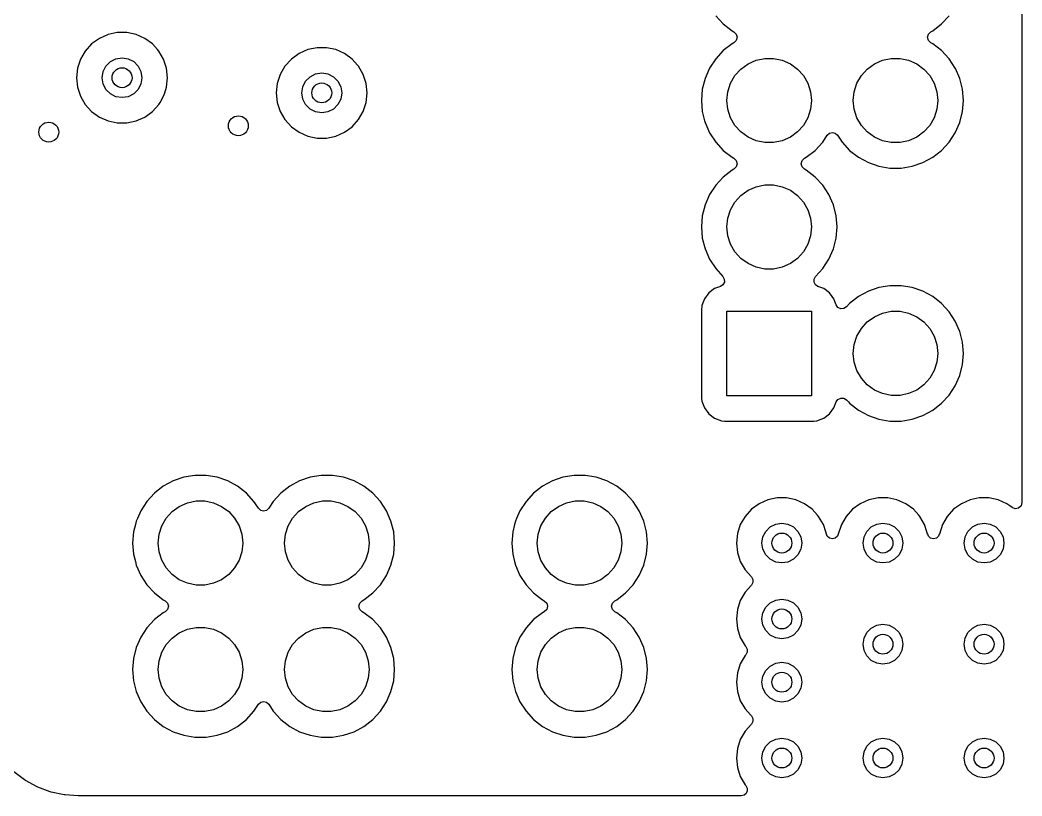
# Model space of a CAD drawing. Extents: x 6.5 to 8.1, y -3.85 to -2.25.
# Drawn here: x 7.307 to 8.1, y -3.85 to -3.236 of the extents above; entities that cross this region are included whole.
import ezdxf

# ---------------------------------------------------------------- set-up
doc = ezdxf.new("R2010")
doc.units = 0
doc.header["$MEASUREMENT"] = 0
doc.layers.add('BLACK', color=7, linetype='CONTINUOUS')

msp = doc.modelspace()

# ---------------------------------------------------------------- linework, layer by layer
at = {"layer": 'BLACK', "linetype": 'CONTINUOUS'}
for p, q in [((8.09998, -2.46777), (8.09998, -3.61799)), ((7.85765, -3.23296), (7.86365, -3.23948)), ((8.03635, -3.23948), (8.04235, -3.23296)), ((7.86365, -3.23948), (7.87065, -3.24493)), ((8.02935, -3.24493), (8.03635, -3.23948)), ((7.37689, -3.2478), (7.37002, -3.25085)), ((7.38424, -3.24623), (7.37689, -3.2478)), ((7.39176, -3.24623), (7.38424, -3.24623)), ((7.38424, -3.24623), (7.38424, -3.24623)), ((7.39911, -3.2478), (7.39176, -3.24623)), ((7.39176, -3.24623), (7.39176, -3.24623)), ((7.40598, -3.25085), (7.39911, -3.2478)), ((7.87065, -3.24493), (7.87065, -3.24493)), ((7.87065, -3.24493), (7.87208, -3.24571)), ((7.87208, -3.24571), (7.87395, -3.2475)), ((7.87395, -3.2475), (7.87464, -3.25)), ((7.87464, -3.25), (7.87395, -3.2525)), ((8.02536, -3.25), (8.02605, -3.2475)), ((8.02605, -3.2525), (8.02536, -3.25)), ((8.02605, -3.2475), (8.02792, -3.24571)), ((8.02792, -3.24571), (8.02935, -3.24493)), ((7.36393, -3.25527), (7.3589, -3.26086)), ((7.37002, -3.25085), (7.36393, -3.25527)), ((7.41207, -3.25527), (7.40598, -3.25085)), ((7.40598, -3.25085), (7.40598, -3.25085)), ((7.41614, -3.2598), (7.41207, -3.25527)), ((7.87065, -3.25507), (7.86365, -3.26052)), ((7.87208, -3.25429), (7.87065, -3.25507)), ((7.87395, -3.2525), (7.87208, -3.25429)), ((8.02792, -3.25429), (8.02605, -3.2525)), ((8.02935, -3.25507), (8.02792, -3.25429)), ((8.03635, -3.26052), (8.02935, -3.25507)), ((7.3589, -3.26086), (7.35514, -3.26737)), ((7.4171, -3.26086), (7.41614, -3.2598)), ((7.42086, -3.26737), (7.4171, -3.26086)), ((7.52802, -3.26285), (7.52193, -3.26727)), ((7.53489, -3.2598), (7.52802, -3.26285)), ((7.54224, -3.25823), (7.53489, -3.2598)), ((7.54976, -3.25823), (7.54224, -3.25823)), ((7.54224, -3.25823), (7.54224, -3.25823)), ((7.55711, -3.2598), (7.54976, -3.25823)), ((7.54976, -3.25823), (7.54976, -3.25823)), ((7.56398, -3.26285), (7.55711, -3.2598)), ((7.57007, -3.26727), (7.56398, -3.26285)), ((7.56398, -3.26285), (7.56398, -3.26285)), ((7.86365, -3.26052), (7.85765, -3.26704)), ((8.04235, -3.26704), (8.03635, -3.26052)), ((7.35514, -3.26737), (7.35282, -3.27452)), ((7.37302, -3.27713), (7.37526, -3.27274)), ((7.37526, -3.27274), (7.37874, -3.26926)), ((7.37874, -3.26926), (7.38313, -3.26702)), ((7.38313, -3.26702), (7.388, -3.26625)), ((7.388, -3.26625), (7.39287, -3.26702)), ((7.39287, -3.26702), (7.39726, -3.26926)), ((7.39726, -3.26926), (7.40074, -3.27274)), ((7.40074, -3.27274), (7.40298, -3.27713)), ((7.42318, -3.27452), (7.42086, -3.26737)), ((7.42086, -3.26737), (7.42086, -3.26737)), ((7.5169, -3.27286), (7.51314, -3.27937)), ((7.52193, -3.26727), (7.5169, -3.27286)), ((7.57432, -3.272), (7.57007, -3.26727)), ((7.5751, -3.27286), (7.57432, -3.272)), ((7.57886, -3.27937), (7.5751, -3.27286)), ((7.85765, -3.26704), (7.8528, -3.27446)), ((7.87761, -3.27513), (7.88327, -3.27102)), ((7.88327, -3.27102), (7.88966, -3.26817)), ((7.88966, -3.26817), (7.8965, -3.26672)), ((7.8965, -3.26672), (7.9035, -3.26672)), ((7.9035, -3.26672), (7.91034, -3.26817)), ((7.91034, -3.26817), (7.91673, -3.27102)), ((7.91673, -3.27102), (7.92239, -3.27513)), ((7.97761, -3.27513), (7.98327, -3.27102)), ((7.98327, -3.27102), (7.98966, -3.26817)), ((7.98966, -3.26817), (7.9965, -3.26672)), ((7.9965, -3.26672), (8.0035, -3.26672)), ((8.0035, -3.26672), (8.01034, -3.26817)), ((8.01034, -3.26817), (8.01673, -3.27102)), ((8.01673, -3.27102), (8.02239, -3.27513)), ((8.0472, -3.27446), (8.04235, -3.26704)), ((7.35282, -3.27452), (7.35204, -3.282)), ((7.37225, -3.282), (7.37302, -3.27713)), ((7.40298, -3.27713), (7.40375, -3.282)), ((7.42396, -3.282), (7.42318, -3.27452)), ((7.51314, -3.27937), (7.51082, -3.28652)), ((7.53326, -3.28474), (7.53674, -3.28126)), ((7.53674, -3.28126), (7.54113, -3.27902)), ((7.54113, -3.27902), (7.546, -3.27825)), ((7.546, -3.27825), (7.55087, -3.27902)), ((7.55087, -3.27902), (7.55526, -3.28126)), ((7.55526, -3.28126), (7.55874, -3.28474)), ((7.58118, -3.28652), (7.57886, -3.27937)), ((7.57886, -3.27937), (7.57886, -3.27937)), ((7.8528, -3.27446), (7.84924, -3.28257)), ((7.86943, -3.28639), (7.87293, -3.28033)), ((7.87293, -3.28033), (7.87761, -3.27513)), ((7.92239, -3.27513), (7.92707, -3.28033)), ((7.92707, -3.28033), (7.93057, -3.28639)), ((7.96943, -3.28639), (7.97293, -3.28033)), ((7.97293, -3.28033), (7.97761, -3.27513)), ((8.02239, -3.27513), (8.02707, -3.28033)), ((8.02707, -3.28033), (8.03057, -3.28639)), ((8.04731, -3.2747), (8.0472, -3.27446)), ((8.0472, -3.27446), (8.0472, -3.27446)), ((8.05076, -3.28257), (8.04731, -3.2747)), ((7.35204, -3.282), (7.35282, -3.28948)), ((7.35282, -3.28948), (7.35514, -3.29663)), ((7.37302, -3.28687), (7.37225, -3.282)), ((7.37526, -3.29126), (7.37302, -3.28687)), ((7.40298, -3.28687), (7.40074, -3.29126)), ((7.40375, -3.282), (7.40298, -3.28687)), ((7.42171, -3.294), (7.42318, -3.28948)), ((7.42318, -3.28948), (7.42396, -3.282)), ((7.51082, -3.28652), (7.51004, -3.294)), ((7.53025, -3.294), (7.53102, -3.28913)), ((7.53102, -3.28913), (7.53326, -3.28474)), ((7.55874, -3.28474), (7.56098, -3.28913)), ((7.56098, -3.28913), (7.56175, -3.294)), ((7.58196, -3.294), (7.58118, -3.28652)), ((7.84924, -3.28257), (7.84706, -3.29117)), ((7.86727, -3.29304), (7.86943, -3.28639)), ((7.93057, -3.28639), (7.93273, -3.29304)), ((7.96727, -3.29304), (7.96943, -3.28639)), ((8.03057, -3.28639), (8.03273, -3.29304)), ((8.05294, -3.29117), (8.05076, -3.28257)), ((7.35514, -3.29663), (7.3589, -3.30314)), ((7.37874, -3.29474), (7.37526, -3.29126)), ((7.38313, -3.29698), (7.37874, -3.29474)), ((7.388, -3.29775), (7.38313, -3.29698)), ((7.39287, -3.29698), (7.388, -3.29775)), ((7.39726, -3.29474), (7.39287, -3.29698)), ((7.40074, -3.29126), (7.39726, -3.29474)), ((7.41806, -3.30148), (7.42086, -3.29663)), ((7.42086, -3.29663), (7.42171, -3.294)), ((7.42086, -3.29663), (7.42086, -3.29663)), ((7.51004, -3.294), (7.51082, -3.30148)), ((7.53102, -3.29887), (7.53025, -3.294)), ((7.56175, -3.294), (7.56098, -3.29887)), ((7.58118, -3.30148), (7.58196, -3.294)), ((7.84706, -3.29117), (7.84633, -3.3)), ((7.86654, -3.3), (7.86727, -3.29304)), ((7.93273, -3.29304), (7.93346, -3.3)), ((7.96654, -3.3), (7.96727, -3.29304)), ((8.03273, -3.29304), (8.03346, -3.3)), ((8.05367, -3.3), (8.05294, -3.29117)), ((7.3589, -3.30314), (7.3589, -3.30314)), ((7.3589, -3.30314), (7.36393, -3.30873)), ((7.41207, -3.30873), (7.4171, -3.30314)), ((7.4171, -3.30314), (7.41806, -3.30148)), ((7.51082, -3.30148), (7.51314, -3.30863)), ((7.53326, -3.30326), (7.53102, -3.29887)), ((7.53674, -3.30674), (7.53326, -3.30326)), ((7.55874, -3.30326), (7.55526, -3.30674)), ((7.56098, -3.29887), (7.55874, -3.30326)), ((7.57886, -3.30863), (7.58118, -3.30148)), ((7.84633, -3.3), (7.84706, -3.30883)), ((7.86727, -3.30696), (7.86654, -3.3)), ((7.93346, -3.3), (7.93273, -3.30696)), ((7.96727, -3.30696), (7.96654, -3.3)), ((8.03346, -3.3), (8.03273, -3.30696)), ((8.05294, -3.30883), (8.05367, -3.3)), ((7.36393, -3.30873), (7.37002, -3.31315)), ((7.37002, -3.31315), (7.37002, -3.31315)), ((7.37002, -3.31315), (7.37689, -3.3162)), ((7.39911, -3.3162), (7.40598, -3.31315)), ((7.40598, -3.31315), (7.41207, -3.30873)), ((7.51314, -3.30863), (7.5169, -3.31514)), ((7.54113, -3.30898), (7.53674, -3.30674)), ((7.546, -3.30975), (7.54113, -3.30898)), ((7.55087, -3.30898), (7.546, -3.30975)), ((7.55526, -3.30674), (7.55087, -3.30898)), ((7.5751, -3.31514), (7.57886, -3.30863)), ((7.84706, -3.30883), (7.84706, -3.30883)), ((7.84706, -3.30883), (7.84706, -3.30883)), ((7.84706, -3.30883), (7.84893, -3.3162)), ((7.86943, -3.31361), (7.86727, -3.30696)), ((7.93273, -3.30696), (7.93057, -3.31361)), ((7.96943, -3.31361), (7.96727, -3.30696)), ((8.03273, -3.30696), (8.03057, -3.31361)), ((8.05076, -3.31743), (8.05294, -3.30883)), ((7.37689, -3.3162), (7.38424, -3.31777)), ((7.38424, -3.31777), (7.38424, -3.31777)), ((7.38424, -3.31777), (7.39176, -3.31777)), ((7.39176, -3.31777), (7.39911, -3.3162)), ((7.39176, -3.31777), (7.39176, -3.31777)), ((7.39911, -3.3162), (7.39911, -3.3162)), ((7.39911, -3.3162), (7.39911, -3.3162)), ((7.5169, -3.31514), (7.5169, -3.31514)), ((7.5169, -3.31514), (7.52193, -3.32073)), ((7.52193, -3.32073), (7.52802, -3.32515)), ((7.56398, -3.32515), (7.57007, -3.32073)), ((7.57007, -3.32073), (7.5751, -3.31514)), ((7.84893, -3.3162), (7.84924, -3.31743)), ((7.84924, -3.31743), (7.8528, -3.32554)), ((7.87293, -3.31967), (7.86943, -3.31361)), ((7.87761, -3.32487), (7.87293, -3.31967)), ((7.92707, -3.31967), (7.92239, -3.32487)), ((7.93057, -3.31361), (7.92707, -3.31967)), ((7.97293, -3.31967), (7.96943, -3.31361)), ((7.97761, -3.32487), (7.97293, -3.31967)), ((8.02707, -3.31967), (8.02239, -3.32487)), ((8.03057, -3.31361), (8.02707, -3.31967)), ((8.0472, -3.32554), (8.05076, -3.31743)), ((7.52802, -3.32515), (7.53489, -3.3282)), ((7.53489, -3.3282), (7.54224, -3.32977)), ((7.54976, -3.32977), (7.55711, -3.3282)), ((7.55711, -3.3282), (7.56398, -3.32515)), ((7.55711, -3.3282), (7.55711, -3.3282)), ((7.55711, -3.3282), (7.55711, -3.3282)), ((7.8528, -3.32554), (7.8528, -3.32554)), ((7.8528, -3.32554), (7.85765, -3.33296)), ((7.88327, -3.32898), (7.87761, -3.32487)), ((7.88966, -3.33183), (7.88327, -3.32898)), ((7.91673, -3.32898), (7.91034, -3.33183)), ((7.92239, -3.32487), (7.91673, -3.32898)), ((7.94235, -3.33296), (7.94591, -3.32751)), ((7.94591, -3.32751), (7.94768, -3.32589)), ((7.94768, -3.32589), (7.95, -3.3253)), ((7.95, -3.3253), (7.95232, -3.32589)), ((7.95232, -3.32589), (7.95409, -3.32751)), ((7.95409, -3.32751), (7.95765, -3.33296)), ((7.98327, -3.32898), (7.97761, -3.32487)), ((7.98966, -3.33183), (7.98327, -3.32898)), ((8.01673, -3.32898), (8.01034, -3.33183)), ((8.02239, -3.32487), (8.01673, -3.32898)), ((8.04235, -3.33296), (8.0472, -3.32554)), ((7.54224, -3.32977), (7.54224, -3.32977)), ((7.54224, -3.32977), (7.54976, -3.32977)), ((7.54976, -3.32977), (7.54976, -3.32977)), ((7.85765, -3.33296), (7.86365, -3.33948)), ((7.8965, -3.33328), (7.88966, -3.33183)), ((7.9035, -3.33328), (7.8965, -3.33328)), ((7.91034, -3.33183), (7.9035, -3.33328)), ((7.93635, -3.33948), (7.94235, -3.33296)), ((7.95765, -3.33296), (7.96365, -3.33948)), ((7.9965, -3.33328), (7.98966, -3.33183)), ((8.0035, -3.33328), (7.9965, -3.33328)), ((8.01034, -3.33183), (8.0035, -3.33328)), ((8.03635, -3.33948), (8.04235, -3.33296)), ((7.86365, -3.33948), (7.87065, -3.34493)), ((7.87065, -3.34493), (7.87065, -3.34493)), ((7.87065, -3.34493), (7.87208, -3.34571)), ((7.92792, -3.34571), (7.92935, -3.34493)), ((7.92935, -3.34493), (7.93635, -3.33948)), ((7.96365, -3.33948), (7.97065, -3.34493)), ((7.97065, -3.34493), (7.97844, -3.34915)), ((8.02156, -3.34915), (8.02935, -3.34493)), ((8.02935, -3.34493), (8.03635, -3.33948)), ((7.87208, -3.34571), (7.87395, -3.3475)), ((7.87395, -3.3525), (7.87208, -3.35429)), ((7.87395, -3.3475), (7.87464, -3.35)), ((7.87464, -3.35), (7.87395, -3.3525)), ((7.92536, -3.35), (7.92605, -3.3475)), ((7.92605, -3.3525), (7.92536, -3.35)), ((7.92605, -3.3475), (7.92792, -3.34571)), ((7.92792, -3.35429), (7.92605, -3.3525)), ((7.97844, -3.34915), (7.98683, -3.35203)), ((7.98683, -3.35203), (7.99557, -3.35348)), ((8.00443, -3.35348), (8.01317, -3.35203)), ((8.01317, -3.35203), (8.02156, -3.34915)), ((7.86365, -3.36052), (7.85765, -3.36704)), ((7.87065, -3.35507), (7.86365, -3.36052)), ((7.87208, -3.35429), (7.87065, -3.35507)), ((7.92935, -3.35507), (7.92792, -3.35429)), ((7.93635, -3.36052), (7.92935, -3.35507)), ((7.94235, -3.36704), (7.93635, -3.36052)), ((7.99557, -3.35348), (8.00443, -3.35348)), ((7.85765, -3.36704), (7.8528, -3.37446)), ((7.88327, -3.37102), (7.88966, -3.36817)), ((7.88966, -3.36817), (7.8965, -3.36672)), ((7.8965, -3.36672), (7.9035, -3.36672)), ((7.9035, -3.36672), (7.91034, -3.36817)), ((7.91034, -3.36817), (7.91673, -3.37102)), ((7.9472, -3.37446), (7.94235, -3.36704)), ((7.8528, -3.37446), (7.84924, -3.38257)), ((7.87293, -3.38033), (7.87761, -3.37513)), ((7.87761, -3.37513), (7.88327, -3.37102)), ((7.91673, -3.37102), (7.92239, -3.37513)), ((7.92239, -3.37513), (7.92707, -3.38033)), ((7.95076, -3.38257), (7.9472, -3.37446)), ((7.84924, -3.38257), (7.84706, -3.39117)), ((7.86943, -3.38639), (7.87293, -3.38033)), ((7.92707, -3.38033), (7.93057, -3.38639)), ((7.95294, -3.39117), (7.95076, -3.38257)), ((7.84706, -3.39117), (7.84633, -3.4)), ((7.86727, -3.39304), (7.86943, -3.38639)), ((7.93057, -3.38639), (7.93273, -3.39304)), ((7.95367, -3.4), (7.95294, -3.39117)), ((7.84633, -3.4), (7.84706, -3.40883)), ((7.86654, -3.4), (7.86727, -3.39304)), ((7.86727, -3.40696), (7.86654, -3.4)), ((7.93273, -3.39304), (7.93346, -3.4)), ((7.93346, -3.4), (7.93273, -3.40696)), ((7.95294, -3.40883), (7.95367, -3.4)), ((7.86943, -3.41361), (7.86727, -3.40696)), ((7.93273, -3.40696), (7.93057, -3.41361)), ((7.84706, -3.40883), (7.84924, -3.41743)), ((7.87293, -3.41967), (7.86943, -3.41361)), ((7.93057, -3.41361), (7.92707, -3.41967)), ((7.95076, -3.41743), (7.95294, -3.40883)), ((7.84924, -3.41743), (7.8528, -3.42554)), ((7.87761, -3.42487), (7.87293, -3.41967)), ((7.92707, -3.41967), (7.92239, -3.42487)), ((7.9472, -3.42554), (7.95076, -3.41743)), ((7.8528, -3.42554), (7.85765, -3.43296)), ((7.88327, -3.42898), (7.87761, -3.42487)), ((7.88966, -3.43183), (7.88327, -3.42898)), ((7.8965, -3.43328), (7.88966, -3.43183)), ((7.91034, -3.43183), (7.9035, -3.43328)), ((7.91673, -3.42898), (7.91034, -3.43183)), ((7.92239, -3.42487), (7.91673, -3.42898)), ((7.94235, -3.43296), (7.9472, -3.42554)), ((7.85765, -3.43296), (7.86337, -3.43917)), ((7.86337, -3.43917), (7.8645, -3.44125)), ((7.9035, -3.43328), (7.8965, -3.43328)), ((7.9355, -3.44125), (7.93663, -3.43917)), ((7.93663, -3.43917), (7.94235, -3.43296)), ((7.86148, -3.44705), (7.85684, -3.44878)), ((7.86343, -3.44571), (7.86148, -3.44705)), ((7.86452, -3.44362), (7.86343, -3.44571)), ((7.8645, -3.44125), (7.86452, -3.44362)), ((7.93548, -3.44362), (7.9355, -3.44125)), ((7.93657, -3.44571), (7.93548, -3.44362)), ((7.93852, -3.44705), (7.93657, -3.44571)), ((7.94316, -3.44878), (7.93852, -3.44705)), ((7.98683, -3.44797), (7.97844, -3.45085)), ((7.99557, -3.44652), (7.98683, -3.44797)), ((8.00443, -3.44652), (7.99557, -3.44652)), ((8.01317, -3.44797), (8.00443, -3.44652)), ((8.02156, -3.45085), (8.01317, -3.44797)), ((7.85223, -3.45223), (7.84878, -3.45684)), ((7.85684, -3.44878), (7.85223, -3.45223)), ((7.94777, -3.45223), (7.94316, -3.44878)), ((7.94989, -3.45507), (7.94777, -3.45223)), ((7.95122, -3.45684), (7.94989, -3.45507)), ((7.97065, -3.45507), (7.96365, -3.46052)), ((7.97844, -3.45085), (7.97065, -3.45507)), ((8.02935, -3.45507), (8.02156, -3.45085)), ((8.02156, -3.45085), (8.02156, -3.45085)), ((8.02156, -3.45085), (8.02156, -3.45085)), ((8.03635, -3.46052), (8.02935, -3.45507)), ((7.84663, -3.46356), (7.84652, -3.46455)), ((7.84677, -3.46224), (7.84663, -3.46356)), ((7.84878, -3.45684), (7.84677, -3.46224)), ((7.95202, -3.45901), (7.95122, -3.45684)), ((7.953, -3.46162), (7.95202, -3.45901)), ((7.95441, -3.46363), (7.953, -3.46162)), ((7.95663, -3.4647), (7.95441, -3.46363)), ((7.96116, -3.46322), (7.95909, -3.46455)), ((7.96365, -3.46052), (7.96116, -3.46322)), ((8.04235, -3.46704), (8.03635, -3.46052)), ((7.84652, -3.46455), (7.84652, -3.46462)), ((7.84652, -3.46462), (7.84652, -3.53538)), ((7.86654, -3.53346), (7.86654, -3.46654)), ((7.86654, -3.46654), (7.93346, -3.46654)), ((7.93346, -3.46654), (7.93346, -3.53346)), ((7.95909, -3.46455), (7.95663, -3.4647)), ((7.97761, -3.47513), (7.98327, -3.47102)), ((7.98327, -3.47102), (7.98966, -3.46817)), ((7.98966, -3.46817), (7.9965, -3.46672)), ((7.9965, -3.46672), (8.0035, -3.46672)), ((8.0035, -3.46672), (8.01034, -3.46817)), ((8.01034, -3.46817), (8.01673, -3.47102)), ((8.01673, -3.47102), (8.02239, -3.47513)), ((8.0472, -3.47446), (8.04235, -3.46704)), ((7.97293, -3.48033), (7.97761, -3.47513)), ((8.02239, -3.47513), (8.02707, -3.48033)), ((8.05076, -3.48257), (8.0472, -3.47446)), ((7.96727, -3.49304), (7.96943, -3.48639)), ((7.96943, -3.48639), (7.97293, -3.48033)), ((8.02707, -3.48033), (8.03057, -3.48639)), ((8.03057, -3.48639), (8.03273, -3.49304)), ((8.05294, -3.49117), (8.05076, -3.48257)), ((7.96654, -3.5), (7.96727, -3.49304)), ((8.03273, -3.49304), (8.03346, -3.5)), ((8.05367, -3.5), (8.05294, -3.49117)), ((7.96727, -3.50696), (7.96654, -3.5)), ((8.03346, -3.5), (8.03273, -3.50696)), ((8.05294, -3.50883), (8.05367, -3.5)), ((7.96943, -3.51361), (7.96727, -3.50696)), ((8.03273, -3.50696), (8.03057, -3.51361)), ((8.05076, -3.51743), (8.05294, -3.50883)), ((7.97293, -3.51967), (7.96943, -3.51361)), ((8.03057, -3.51361), (8.02707, -3.51967)), ((8.0472, -3.52554), (8.05076, -3.51743)), ((7.97761, -3.52487), (7.97293, -3.51967)), ((7.98327, -3.52898), (7.97761, -3.52487)), ((8.02239, -3.52487), (8.01673, -3.52898)), ((8.02707, -3.51967), (8.02239, -3.52487)), ((8.04235, -3.53296), (8.0472, -3.52554)), ((7.84652, -3.53538), (7.84677, -3.53776)), ((7.93346, -3.53346), (7.86654, -3.53346)), ((7.95441, -3.53637), (7.95663, -3.5353)), ((7.95663, -3.5353), (7.95909, -3.53545)), ((7.98966, -3.53183), (7.98327, -3.52898)), ((7.9965, -3.53328), (7.98966, -3.53183)), ((8.0035, -3.53328), (7.9965, -3.53328)), ((8.01034, -3.53183), (8.0035, -3.53328)), ((8.01673, -3.52898), (8.01034, -3.53183)), ((8.03635, -3.53948), (8.04235, -3.53296)), ((7.84677, -3.53776), (7.84878, -3.54316)), ((7.84878, -3.54316), (7.85223, -3.54777)), ((7.94777, -3.54777), (7.95122, -3.54316)), ((7.95122, -3.54316), (7.953, -3.53838)), ((7.953, -3.53838), (7.95441, -3.53637)), ((7.95909, -3.53545), (7.96116, -3.53678)), ((7.96116, -3.53678), (7.96264, -3.53838)), ((7.96264, -3.53838), (7.96365, -3.53948)), ((7.96365, -3.53948), (7.97065, -3.54493)), ((8.02935, -3.54493), (8.03635, -3.53948)), ((7.85223, -3.54777), (7.85684, -3.55122)), ((7.85684, -3.55122), (7.86224, -3.55323)), ((7.94099, -3.55203), (7.94316, -3.55122)), ((7.94316, -3.55122), (7.94777, -3.54777)), ((7.97065, -3.54493), (7.97844, -3.54915)), ((7.97844, -3.54915), (7.98683, -3.55203)), ((8.01317, -3.55203), (8.02156, -3.54915)), ((8.02156, -3.54915), (8.02935, -3.54493)), ((7.86224, -3.55323), (7.86224, -3.55323)), ((7.86224, -3.55323), (7.86224, -3.55323)), ((7.86224, -3.55323), (7.86462, -3.55348)), ((7.86462, -3.55348), (7.93538, -3.55348)), ((7.93538, -3.55348), (7.93776, -3.55323)), ((7.93538, -3.55348), (7.93538, -3.55348)), ((7.93776, -3.55323), (7.94099, -3.55203)), ((7.93776, -3.55323), (7.93776, -3.55323)), ((7.93776, -3.55323), (7.93776, -3.55323)), ((7.98683, -3.55203), (7.99557, -3.55348)), ((7.99557, -3.55348), (8.00443, -3.55348)), ((8.00443, -3.55348), (8.01317, -3.55203)), ((7.43683, -3.59797), (7.42844, -3.60085)), ((7.44557, -3.59652), (7.43683, -3.59797)), ((7.45443, -3.59652), (7.44557, -3.59652)), ((7.46317, -3.59797), (7.45443, -3.59652)), ((7.47156, -3.60085), (7.46317, -3.59797)), ((7.53683, -3.59797), (7.52844, -3.60085)), ((7.54557, -3.59652), (7.53683, -3.59797)), ((7.55443, -3.59652), (7.54557, -3.59652)), ((7.56317, -3.59797), (7.55443, -3.59652)), ((7.57156, -3.60085), (7.56317, -3.59797)), ((7.73683, -3.59797), (7.72844, -3.60085)), ((7.74557, -3.59652), (7.73683, -3.59797)), ((7.75443, -3.59652), (7.74557, -3.59652)), ((7.76317, -3.59797), (7.75443, -3.59652)), ((7.77156, -3.60085), (7.76317, -3.59797)), ((7.42065, -3.60507), (7.41365, -3.61052)), ((7.42844, -3.60085), (7.42065, -3.60507)), ((7.47935, -3.60507), (7.47156, -3.60085)), ((7.47156, -3.60085), (7.47156, -3.60085)), ((7.47156, -3.60085), (7.47156, -3.60085)), ((7.48635, -3.61052), (7.47935, -3.60507)), ((7.52065, -3.60507), (7.51365, -3.61052)), ((7.52844, -3.60085), (7.52065, -3.60507)), ((7.57935, -3.60507), (7.57156, -3.60085)), ((7.57156, -3.60085), (7.57156, -3.60085)), ((7.57156, -3.60085), (7.57156, -3.60085)), ((7.58635, -3.61052), (7.57935, -3.60507)), ((7.72065, -3.60507), (7.71365, -3.61052)), ((7.72844, -3.60085), (7.72065, -3.60507)), ((7.77935, -3.60507), (7.77156, -3.60085)), ((7.77156, -3.60085), (7.77156, -3.60085)), ((7.77156, -3.60085), (7.77156, -3.60085)), ((7.78635, -3.61052), (7.77935, -3.60507)), ((7.41365, -3.61052), (7.40765, -3.61704)), ((7.49235, -3.61704), (7.48635, -3.61052)), ((7.51365, -3.61052), (7.50765, -3.61704)), ((7.59235, -3.61704), (7.58635, -3.61052)), ((7.71365, -3.61052), (7.70765, -3.61704)), ((7.79235, -3.61704), (7.78635, -3.61052)), ((7.90624, -3.61423), (7.89889, -3.6158)), ((7.91376, -3.61423), (7.90624, -3.61423)), ((7.90624, -3.61423), (7.90624, -3.61423)), ((7.92111, -3.6158), (7.91376, -3.61423)), ((7.91376, -3.61423), (7.91376, -3.61423)), ((7.98624, -3.61423), (7.97889, -3.6158)), ((7.99376, -3.61423), (7.98624, -3.61423)), ((7.98624, -3.61423), (7.98624, -3.61423)), ((8.00111, -3.6158), (7.99376, -3.61423)), ((7.99376, -3.61423), (7.99376, -3.61423)), ((8.06624, -3.61423), (8.05889, -3.6158)), ((8.07376, -3.61423), (8.06624, -3.61423)), ((8.06624, -3.61423), (8.06624, -3.61423)), ((8.08111, -3.6158), (8.07376, -3.61423)), ((8.07376, -3.61423), (8.07376, -3.61423)), ((7.40765, -3.61704), (7.4028, -3.62446)), ((7.42761, -3.62513), (7.43327, -3.62102)), ((7.43327, -3.62102), (7.43966, -3.61817)), ((7.43966, -3.61817), (7.4465, -3.61672)), ((7.4465, -3.61672), (7.4535, -3.61672)), ((7.4535, -3.61672), (7.46034, -3.61817)), ((7.46034, -3.61817), (7.46673, -3.62102)), ((7.46673, -3.62102), (7.47239, -3.62513)), ((7.49354, -3.61885), (7.49235, -3.61704)), ((7.49591, -3.62249), (7.49354, -3.61885)), ((7.49768, -3.62411), (7.49591, -3.62249)), ((7.50409, -3.62249), (7.50232, -3.62411)), ((7.50765, -3.61704), (7.50409, -3.62249)), ((7.52761, -3.62513), (7.53327, -3.62102)), ((7.53327, -3.62102), (7.53966, -3.61817)), ((7.53966, -3.61817), (7.5465, -3.61672)), ((7.5465, -3.61672), (7.5535, -3.61672)), ((7.5535, -3.61672), (7.56034, -3.61817)), ((7.56034, -3.61817), (7.56673, -3.62102)), ((7.56673, -3.62102), (7.57239, -3.62513)), ((7.5972, -3.62446), (7.59235, -3.61704)), ((7.70765, -3.61704), (7.7028, -3.62446)), ((7.72761, -3.62513), (7.73327, -3.62102)), ((7.73327, -3.62102), (7.73966, -3.61817)), ((7.73966, -3.61817), (7.7465, -3.61672)), ((7.7465, -3.61672), (7.7535, -3.61672)), ((7.7535, -3.61672), (7.76034, -3.61817)), ((7.76034, -3.61817), (7.76673, -3.62102)), ((7.76673, -3.62102), (7.77239, -3.62513)), ((7.7972, -3.62446), (7.79235, -3.61704)), ((7.89202, -3.61885), (7.88593, -3.62327)), ((7.89889, -3.6158), (7.89202, -3.61885)), ((7.92798, -3.61885), (7.92111, -3.6158)), ((7.93407, -3.62327), (7.92798, -3.61885)), ((7.92798, -3.61885), (7.92798, -3.61885)), ((7.97202, -3.61885), (7.96593, -3.62327)), ((7.97889, -3.6158), (7.97202, -3.61885)), ((8.00798, -3.61885), (8.00111, -3.6158)), ((8.01407, -3.62327), (8.00798, -3.61885)), ((8.00798, -3.61885), (8.00798, -3.61885)), ((8.05202, -3.61885), (8.04593, -3.62327)), ((8.05889, -3.6158), (8.05202, -3.61885)), ((8.08798, -3.61885), (8.08111, -3.6158)), ((8.0903, -3.62054), (8.08798, -3.61885)), ((8.08798, -3.61885), (8.08798, -3.61885)), ((8.09223, -3.62194), (8.0903, -3.62054)), ((8.09472, -3.62286), (8.09223, -3.62194)), ((8.09731, -3.62234), (8.09472, -3.62286)), ((8.09926, -3.62054), (8.09731, -3.62234)), ((8.09998, -3.61799), (8.09926, -3.62054)), ((7.40017, -3.63046), (7.39924, -3.63257)), ((7.4028, -3.62446), (7.40017, -3.63046)), ((7.41943, -3.63639), (7.42293, -3.63033)), ((7.42293, -3.63033), (7.42761, -3.62513)), ((7.47239, -3.62513), (7.47707, -3.63033)), ((7.47707, -3.63033), (7.48057, -3.63639)), ((7.5, -3.6247), (7.49768, -3.62411)), ((7.50232, -3.62411), (7.5, -3.6247)), ((7.51943, -3.63639), (7.52293, -3.63033)), ((7.52293, -3.63033), (7.52761, -3.62513)), ((7.57239, -3.62513), (7.57707, -3.63033)), ((7.57707, -3.63033), (7.58057, -3.63639)), ((7.60076, -3.63257), (7.5972, -3.62446)), ((7.70017, -3.63046), (7.69924, -3.63257)), ((7.7028, -3.62446), (7.70017, -3.63046)), ((7.71943, -3.63639), (7.72293, -3.63033)), ((7.72293, -3.63033), (7.72761, -3.62513)), ((7.77239, -3.62513), (7.77707, -3.63033)), ((7.77707, -3.63033), (7.78057, -3.63639)), ((7.80076, -3.63257), (7.7972, -3.62446)), ((7.8809, -3.62886), (7.87714, -3.63537)), ((7.88593, -3.62327), (7.8809, -3.62886)), ((7.93832, -3.628), (7.93407, -3.62327)), ((7.9391, -3.62886), (7.93832, -3.628)), ((7.94286, -3.63537), (7.9391, -3.62886)), ((7.9609, -3.62886), (7.95714, -3.63537)), ((7.96593, -3.62327), (7.9609, -3.62886)), ((8.01832, -3.628), (8.01407, -3.62327)), ((8.0191, -3.62886), (8.01832, -3.628)), ((8.02286, -3.63537), (8.0191, -3.62886)), ((8.0409, -3.62886), (8.03714, -3.63537)), ((8.04593, -3.62327), (8.0409, -3.62886)), ((7.39853, -3.63537), (7.39706, -3.64117)), ((7.39924, -3.63257), (7.39853, -3.63537)), ((7.41727, -3.64304), (7.41943, -3.63639)), ((7.48057, -3.63639), (7.48273, -3.64304)), ((7.51727, -3.64304), (7.51943, -3.63639)), ((7.58057, -3.63639), (7.58273, -3.64304)), ((7.60294, -3.64117), (7.60076, -3.63257)), ((7.69853, -3.63537), (7.69706, -3.64117)), ((7.69924, -3.63257), (7.69853, -3.63537)), ((7.71727, -3.64304), (7.71943, -3.63639)), ((7.78057, -3.63639), (7.78273, -3.64304)), ((7.80294, -3.64117), (7.80076, -3.63257)), ((7.87714, -3.63537), (7.87482, -3.64252)), ((7.89726, -3.64074), (7.90074, -3.63726)), ((7.90074, -3.63726), (7.90513, -3.63502)), ((7.90513, -3.63502), (7.91, -3.63425)), ((7.91, -3.63425), (7.91487, -3.63502)), ((7.91487, -3.63502), (7.91926, -3.63726)), ((7.91926, -3.63726), (7.92274, -3.64074)), ((7.94474, -3.64117), (7.94286, -3.63537)), ((7.94286, -3.63537), (7.94286, -3.63537)), ((7.95714, -3.63537), (7.95466, -3.64301)), ((7.97726, -3.64074), (7.98074, -3.63726)), ((7.98074, -3.63726), (7.98513, -3.63502)), ((7.98513, -3.63502), (7.99, -3.63425)), ((7.99, -3.63425), (7.99487, -3.63502)), ((7.99487, -3.63502), (7.99926, -3.63726)), ((7.99926, -3.63726), (8.00274, -3.64074)), ((8.02474, -3.64117), (8.02286, -3.63537)), ((8.02286, -3.63537), (8.02286, -3.63537)), ((8.03714, -3.63537), (8.03466, -3.64301)), ((8.05726, -3.64074), (8.06074, -3.63726)), ((8.06074, -3.63726), (8.06513, -3.63502)), ((8.06513, -3.63502), (8.07, -3.63425)), ((8.07, -3.63425), (8.07487, -3.63502)), ((8.07487, -3.63502), (8.07926, -3.63726)), ((8.07926, -3.63726), (8.08274, -3.64074)), ((7.39706, -3.64117), (7.39633, -3.65)), ((7.41654, -3.65), (7.41727, -3.64304)), ((7.48273, -3.64304), (7.48346, -3.65)), ((7.51654, -3.65), (7.51727, -3.64304)), ((7.58273, -3.64304), (7.58346, -3.65)), ((7.60367, -3.65), (7.60294, -3.64117)), ((7.69706, -3.64117), (7.69633, -3.65)), ((7.71654, -3.65), (7.71727, -3.64304)), ((7.78273, -3.64304), (7.78346, -3.65)), ((7.80367, -3.65), (7.80294, -3.64117)), ((7.87482, -3.64252), (7.87404, -3.65)), ((7.89425, -3.65), (7.89502, -3.64513)), ((7.89502, -3.64513), (7.89726, -3.64074)), ((7.92274, -3.64074), (7.92498, -3.64513)), ((7.92498, -3.64513), (7.92575, -3.65)), ((7.94534, -3.64301), (7.94474, -3.64117)), ((7.94543, -3.64298), (7.94534, -3.64301)), ((7.94595, -3.64442), (7.94543, -3.64298)), ((7.94771, -3.646), (7.94595, -3.64442)), ((7.95, -3.64657), (7.94771, -3.646)), ((7.95229, -3.646), (7.95, -3.64657)), ((7.95405, -3.64442), (7.95229, -3.646)), ((7.95457, -3.64298), (7.95405, -3.64442)), ((7.95466, -3.64301), (7.95457, -3.64298)), ((7.97425, -3.65), (7.97502, -3.64513)), ((7.97502, -3.64513), (7.97726, -3.64074)), ((8.00274, -3.64074), (8.00498, -3.64513)), ((8.00498, -3.64513), (8.00575, -3.65)), ((8.02534, -3.64301), (8.02474, -3.64117)), ((8.02543, -3.64298), (8.02534, -3.64301)), ((8.02595, -3.64442), (8.02543, -3.64298)), ((8.02771, -3.646), (8.02595, -3.64442)), ((8.03, -3.64657), (8.02771, -3.646)), ((8.03229, -3.646), (8.03, -3.64657)), ((8.03405, -3.64442), (8.03229, -3.646)), ((8.03457, -3.64298), (8.03405, -3.64442)), ((8.03466, -3.64301), (8.03457, -3.64298)), ((8.05425, -3.65), (8.05502, -3.64513)), ((8.05502, -3.64513), (8.05726, -3.64074)), ((8.08274, -3.64074), (8.08498, -3.64513)), ((8.08498, -3.64513), (8.08575, -3.65)), ((7.39633, -3.65), (7.39706, -3.65883)), ((7.41727, -3.65696), (7.41654, -3.65)), ((7.48346, -3.65), (7.48273, -3.65696)), ((7.51727, -3.65696), (7.51654, -3.65)), ((7.58346, -3.65), (7.58273, -3.65696)), ((7.60294, -3.65883), (7.60367, -3.65)), ((7.69633, -3.65), (7.69706, -3.65883)), ((7.71727, -3.65696), (7.71654, -3.65)), ((7.78346, -3.65), (7.78273, -3.65696)), ((7.80294, -3.65883), (7.80367, -3.65)), ((7.87404, -3.65), (7.87482, -3.65748)), ((7.89502, -3.65487), (7.89425, -3.65)), ((7.92575, -3.65), (7.92498, -3.65487)), ((7.97502, -3.65487), (7.97425, -3.65)), ((8.00575, -3.65), (8.00498, -3.65487)), ((8.05502, -3.65487), (8.05425, -3.65)), ((8.08575, -3.65), (8.08498, -3.65487)), ((7.39706, -3.65883), (7.39706, -3.65883)), ((7.39706, -3.65883), (7.39706, -3.65883)), ((7.39706, -3.65883), (7.39853, -3.66463)), ((7.41943, -3.66361), (7.41727, -3.65696)), ((7.48273, -3.65696), (7.48057, -3.66361)), ((7.51943, -3.66361), (7.51727, -3.65696)), ((7.58273, -3.65696), (7.58057, -3.66361)), ((7.60076, -3.66743), (7.60294, -3.65883)), ((7.69706, -3.65883), (7.69706, -3.65883)), ((7.69706, -3.65883), (7.69706, -3.65883)), ((7.69706, -3.65883), (7.69853, -3.66463)), ((7.71943, -3.66361), (7.71727, -3.65696)), ((7.78273, -3.65696), (7.78057, -3.66361)), ((7.80076, -3.66743), (7.80294, -3.65883)), ((7.87482, -3.65748), (7.87714, -3.66463)), ((7.89726, -3.65926), (7.89502, -3.65487)), ((7.90074, -3.66274), (7.89726, -3.65926)), ((7.92274, -3.65926), (7.91926, -3.66274)), ((7.92498, -3.65487), (7.92274, -3.65926)), ((7.97726, -3.65926), (7.97502, -3.65487)), ((7.98074, -3.66274), (7.97726, -3.65926)), ((8.00274, -3.65926), (7.99926, -3.66274)), ((8.00498, -3.65487), (8.00274, -3.65926)), ((8.05726, -3.65926), (8.05502, -3.65487)), ((8.06074, -3.66274), (8.05726, -3.65926)), ((8.08274, -3.65926), (8.07926, -3.66274)), ((8.08498, -3.65487), (8.08274, -3.65926)), ((7.39853, -3.66463), (7.39924, -3.66743)), ((7.39924, -3.66743), (7.4028, -3.67554)), ((7.42293, -3.66967), (7.41943, -3.66361)), ((7.42761, -3.67487), (7.42293, -3.66967)), ((7.47707, -3.66967), (7.47239, -3.67487)), ((7.48057, -3.66361), (7.47707, -3.66967)), ((7.52293, -3.66967), (7.51943, -3.66361)), ((7.52761, -3.67487), (7.52293, -3.66967)), ((7.57707, -3.66967), (7.57239, -3.67487)), ((7.58057, -3.66361), (7.57707, -3.66967)), ((7.5972, -3.67554), (7.60076, -3.66743)), ((7.69853, -3.66463), (7.69924, -3.66743)), ((7.69924, -3.66743), (7.7028, -3.67554)), ((7.72293, -3.66967), (7.71943, -3.66361)), ((7.72761, -3.67487), (7.72293, -3.66967)), ((7.77707, -3.66967), (7.77239, -3.67487)), ((7.78057, -3.66361), (7.77707, -3.66967)), ((7.7972, -3.67554), (7.80076, -3.66743)), ((7.87714, -3.66463), (7.8809, -3.67114)), ((7.90513, -3.66498), (7.90074, -3.66274)), ((7.91, -3.66575), (7.90513, -3.66498)), ((7.91487, -3.66498), (7.91, -3.66575)), ((7.91926, -3.66274), (7.91487, -3.66498)), ((7.98513, -3.66498), (7.98074, -3.66274)), ((7.99, -3.66575), (7.98513, -3.66498)), ((7.99487, -3.66498), (7.99, -3.66575)), ((7.99926, -3.66274), (7.99487, -3.66498)), ((8.06513, -3.66498), (8.06074, -3.66274)), ((8.07, -3.66575), (8.06513, -3.66498)), ((8.07487, -3.66498), (8.07, -3.66575)), ((8.07926, -3.66274), (8.07487, -3.66498)), ((7.4028, -3.67554), (7.4028, -3.67554)), ((7.4028, -3.67554), (7.40765, -3.68296)), ((7.43327, -3.67898), (7.42761, -3.67487)), ((7.47239, -3.67487), (7.46673, -3.67898)), ((7.53327, -3.67898), (7.52761, -3.67487)), ((7.57239, -3.67487), (7.56673, -3.67898)), ((7.59235, -3.68296), (7.5972, -3.67554)), ((7.7028, -3.67554), (7.7028, -3.67554)), ((7.7028, -3.67554), (7.70765, -3.68296)), ((7.73327, -3.67898), (7.72761, -3.67487)), ((7.77239, -3.67487), (7.76673, -3.67898)), ((7.79235, -3.68296), (7.7972, -3.67554)), ((7.8809, -3.67114), (7.88594, -3.67673)), ((7.88594, -3.67673), (7.88705, -3.67882)), ((7.40765, -3.68296), (7.41365, -3.68948)), ((7.43966, -3.68183), (7.43327, -3.67898)), ((7.4465, -3.68328), (7.43966, -3.68183)), ((7.4535, -3.68328), (7.4465, -3.68328)), ((7.46034, -3.68183), (7.4535, -3.68328)), ((7.46673, -3.67898), (7.46034, -3.68183)), ((7.53966, -3.68183), (7.53327, -3.67898)), ((7.5465, -3.68328), (7.53966, -3.68183)), ((7.5535, -3.68328), (7.5465, -3.68328)), ((7.56034, -3.68183), (7.5535, -3.68328)), ((7.56673, -3.67898), (7.56034, -3.68183)), ((7.58635, -3.68948), (7.59235, -3.68296)), ((7.70765, -3.68296), (7.71365, -3.68948)), ((7.73966, -3.68183), (7.73327, -3.67898)), ((7.7465, -3.68328), (7.73966, -3.68183)), ((7.7535, -3.68328), (7.7465, -3.68328)), ((7.76034, -3.68183), (7.7535, -3.68328)), ((7.76673, -3.67898), (7.76034, -3.68183)), ((7.78635, -3.68948), (7.79235, -3.68296)), ((7.88594, -3.68327), (7.8809, -3.68886)), ((7.88705, -3.68118), (7.88594, -3.68327)), ((7.88705, -3.67882), (7.88705, -3.68118)), ((7.41365, -3.68948), (7.42065, -3.69493)), ((7.57935, -3.69493), (7.58635, -3.68948)), ((7.71365, -3.68948), (7.72065, -3.69493)), ((7.77935, -3.69493), (7.78635, -3.68948)), ((7.8809, -3.68886), (7.87714, -3.69537)), ((7.42065, -3.69493), (7.42065, -3.69493)), ((7.42065, -3.69493), (7.42208, -3.69571)), ((7.42208, -3.69571), (7.42395, -3.6975)), ((7.42395, -3.6975), (7.42464, -3.7)), ((7.42464, -3.7), (7.42395, -3.7025)), ((7.57536, -3.7), (7.57605, -3.6975)), ((7.57605, -3.7025), (7.57536, -3.7)), ((7.57605, -3.6975), (7.57792, -3.69571)), ((7.57792, -3.69571), (7.57935, -3.69493)), ((7.72065, -3.69493), (7.72065, -3.69493)), ((7.72065, -3.69493), (7.72208, -3.69571)), ((7.72208, -3.69571), (7.72395, -3.6975)), ((7.72395, -3.6975), (7.72464, -3.7)), ((7.72464, -3.7), (7.72395, -3.7025)), ((7.77536, -3.7), (7.77605, -3.6975)), ((7.77605, -3.7025), (7.77536, -3.7)), ((7.77605, -3.6975), (7.77792, -3.69571)), ((7.77792, -3.69571), (7.77935, -3.69493)), ((7.87714, -3.69537), (7.87482, -3.70252)), ((7.89502, -3.70513), (7.89726, -3.70074)), ((7.89726, -3.70074), (7.90074, -3.69726)), ((7.90074, -3.69726), (7.90513, -3.69502)), ((7.90513, -3.69502), (7.91, -3.69425)), ((7.91, -3.69425), (7.91487, -3.69502)), ((7.91487, -3.69502), (7.91926, -3.69726)), ((7.91926, -3.69726), (7.92274, -3.70074)), ((7.92274, -3.70074), (7.92498, -3.70513)), ((7.42065, -3.70507), (7.41365, -3.71052)), ((7.42208, -3.70429), (7.42065, -3.70507)), ((7.42395, -3.7025), (7.42208, -3.70429)), ((7.57792, -3.70429), (7.57605, -3.7025)), ((7.57935, -3.70507), (7.57792, -3.70429)), ((7.58635, -3.71052), (7.57935, -3.70507)), ((7.72065, -3.70507), (7.71365, -3.71052)), ((7.72208, -3.70429), (7.72065, -3.70507)), ((7.72395, -3.7025), (7.72208, -3.70429)), ((7.77792, -3.70429), (7.77605, -3.7025)), ((7.77935, -3.70507), (7.77792, -3.70429)), ((7.78635, -3.71052), (7.77935, -3.70507)), ((7.87482, -3.70252), (7.87404, -3.71)), ((7.89425, -3.71), (7.89502, -3.70513)), ((7.92498, -3.70513), (7.92575, -3.71)), ((7.40765, -3.71704), (7.4028, -3.72446)), ((7.41365, -3.71052), (7.40765, -3.71704)), ((7.43966, -3.71817), (7.4465, -3.71672)), ((7.4465, -3.71672), (7.4535, -3.71672)), ((7.4535, -3.71672), (7.46034, -3.71817)), ((7.53966, -3.71817), (7.5465, -3.71672)), ((7.5465, -3.71672), (7.5535, -3.71672)), ((7.5535, -3.71672), (7.56034, -3.71817)), ((7.59235, -3.71704), (7.58635, -3.71052)), ((7.5972, -3.72446), (7.59235, -3.71704)), ((7.70765, -3.71704), (7.7028, -3.72446)), ((7.71365, -3.71052), (7.70765, -3.71704)), ((7.73966, -3.71817), (7.7465, -3.71672)), ((7.7465, -3.71672), (7.7535, -3.71672)), ((7.7535, -3.71672), (7.76034, -3.71817)), ((7.79235, -3.71704), (7.78635, -3.71052)), ((7.7972, -3.72446), (7.79235, -3.71704)), ((7.87404, -3.71), (7.87482, -3.71748)), ((7.87482, -3.71748), (7.87714, -3.72463)), ((7.89502, -3.71487), (7.89425, -3.71)), ((7.89726, -3.71926), (7.89502, -3.71487)), ((7.92498, -3.71487), (7.92274, -3.71926)), ((7.92575, -3.71), (7.92498, -3.71487)), ((7.97726, -3.72074), (7.98074, -3.71726)), ((7.98074, -3.71726), (7.98513, -3.71502)), ((7.98513, -3.71502), (7.99, -3.71425)), ((7.99, -3.71425), (7.99487, -3.71502)), ((7.99487, -3.71502), (7.99926, -3.71726)), ((7.99926, -3.71726), (8.00274, -3.72074)), ((8.05726, -3.72074), (8.06074, -3.71726)), ((8.06074, -3.71726), (8.06513, -3.71502)), ((8.06513, -3.71502), (8.07, -3.71425)), ((8.07, -3.71425), (8.07487, -3.71502)), ((8.07487, -3.71502), (8.07926, -3.71726)), ((8.07926, -3.71726), (8.08274, -3.72074)), ((7.4028, -3.72446), (7.39924, -3.73257)), ((7.42293, -3.73033), (7.42761, -3.72513)), ((7.42761, -3.72513), (7.43327, -3.72102)), ((7.43327, -3.72102), (7.43966, -3.71817)), ((7.46034, -3.71817), (7.46673, -3.72102)), ((7.46673, -3.72102), (7.47239, -3.72513)), ((7.47239, -3.72513), (7.47707, -3.73033)), ((7.52293, -3.73033), (7.52761, -3.72513)), ((7.52761, -3.72513), (7.53327, -3.72102)), ((7.53327, -3.72102), (7.53966, -3.71817)), ((7.56034, -3.71817), (7.56673, -3.72102)), ((7.56673, -3.72102), (7.57239, -3.72513)), ((7.57239, -3.72513), (7.57707, -3.73033)), ((7.60076, -3.73257), (7.5972, -3.72446)), ((7.7028, -3.72446), (7.69924, -3.73257)), ((7.72293, -3.73033), (7.72761, -3.72513)), ((7.72761, -3.72513), (7.73327, -3.72102)), ((7.73327, -3.72102), (7.73966, -3.71817)), ((7.76034, -3.71817), (7.76673, -3.72102)), ((7.76673, -3.72102), (7.77239, -3.72513)), ((7.77239, -3.72513), (7.77707, -3.73033)), ((7.80076, -3.73257), (7.7972, -3.72446)), ((7.87714, -3.72463), (7.8809, -3.73114)), ((7.90074, -3.72274), (7.89726, -3.71926)), ((7.90513, -3.72498), (7.90074, -3.72274)), ((7.91, -3.72575), (7.90513, -3.72498)), ((7.91487, -3.72498), (7.91, -3.72575)), ((7.91926, -3.72274), (7.91487, -3.72498)), ((7.92274, -3.71926), (7.91926, -3.72274)), ((7.97425, -3.73), (7.97502, -3.72513)), ((7.97502, -3.72513), (7.97726, -3.72074)), ((8.00274, -3.72074), (8.00498, -3.72513)), ((8.00498, -3.72513), (8.00575, -3.73)), ((8.05425, -3.73), (8.05502, -3.72513)), ((8.05502, -3.72513), (8.05726, -3.72074)), ((8.08274, -3.72074), (8.08498, -3.72513)), ((8.08498, -3.72513), (8.08575, -3.73)), ((7.39924, -3.73257), (7.39706, -3.74117)), ((7.39924, -3.73257), (7.39924, -3.73257)), ((7.41943, -3.73639), (7.42293, -3.73033)), ((7.47707, -3.73033), (7.48057, -3.73639)), ((7.51943, -3.73639), (7.52293, -3.73033)), ((7.57707, -3.73033), (7.58057, -3.73639)), ((7.60294, -3.74117), (7.60076, -3.73257)), ((7.69924, -3.73257), (7.69706, -3.74117)), ((7.69924, -3.73257), (7.69924, -3.73257)), ((7.71943, -3.73639), (7.72293, -3.73033)), ((7.77707, -3.73033), (7.78057, -3.73639)), ((7.80294, -3.74117), (7.80076, -3.73257)), ((7.8809, -3.73114), (7.88144, -3.73173)), ((7.88144, -3.73173), (7.88255, -3.73382)), ((7.97502, -3.73487), (7.97425, -3.73)), ((8.00575, -3.73), (8.00498, -3.73487)), ((8.05502, -3.73487), (8.05425, -3.73)), ((8.08575, -3.73), (8.08498, -3.73487)), ((7.39706, -3.74117), (7.39633, -3.75)), ((7.39706, -3.74117), (7.39706, -3.74117)), ((7.41727, -3.74304), (7.41943, -3.73639)), ((7.48057, -3.73639), (7.48273, -3.74304)), ((7.51727, -3.74304), (7.51943, -3.73639)), ((7.58057, -3.73639), (7.58273, -3.74304)), ((7.60367, -3.75), (7.60294, -3.74117)), ((7.69706, -3.74117), (7.69633, -3.75)), ((7.69706, -3.74117), (7.69706, -3.74117)), ((7.71727, -3.74304), (7.71943, -3.73639)), ((7.78057, -3.73639), (7.78273, -3.74304)), ((7.80367, -3.75), (7.80294, -3.74117)), ((7.8809, -3.73886), (7.87714, -3.74537)), ((7.88144, -3.73827), (7.8809, -3.73886)), ((7.88255, -3.73618), (7.88144, -3.73827)), ((7.88255, -3.73382), (7.88255, -3.73618)), ((7.97726, -3.73926), (7.97502, -3.73487)), ((7.98074, -3.74274), (7.97726, -3.73926)), ((8.00274, -3.73926), (7.99926, -3.74274)), ((8.00498, -3.73487), (8.00274, -3.73926)), ((8.05726, -3.73926), (8.05502, -3.73487)), ((8.06074, -3.74274), (8.05726, -3.73926)), ((8.08274, -3.73926), (8.07926, -3.74274)), ((8.08498, -3.73487), (8.08274, -3.73926)), ((7.41654, -3.75), (7.41727, -3.74304)), ((7.48273, -3.74304), (7.48346, -3.75)), ((7.51654, -3.75), (7.51727, -3.74304)), ((7.58273, -3.74304), (7.58346, -3.75)), ((7.71654, -3.75), (7.71727, -3.74304)), ((7.78273, -3.74304), (7.78346, -3.75)), ((7.87714, -3.74537), (7.87482, -3.75252)), ((7.89726, -3.75074), (7.90074, -3.74726)), ((7.90074, -3.74726), (7.90513, -3.74502)), ((7.90513, -3.74502), (7.91, -3.74425)), ((7.91, -3.74425), (7.91487, -3.74502)), ((7.91487, -3.74502), (7.91926, -3.74726)), ((7.91926, -3.74726), (7.92274, -3.75074)), ((7.98513, -3.74498), (7.98074, -3.74274)), ((7.99, -3.74575), (7.98513, -3.74498)), ((7.99487, -3.74498), (7.99, -3.74575)), ((7.99926, -3.74274), (7.99487, -3.74498)), ((8.06513, -3.74498), (8.06074, -3.74274)), ((8.07, -3.74575), (8.06513, -3.74498)), ((8.07487, -3.74498), (8.07, -3.74575)), ((8.07926, -3.74274), (8.07487, -3.74498)), ((7.39633, -3.75), (7.39706, -3.75883)), ((7.41727, -3.75696), (7.41654, -3.75)), ((7.41943, -3.76361), (7.41727, -3.75696)), ((7.48273, -3.75696), (7.48057, -3.76361)), ((7.48346, -3.75), (7.48273, -3.75696)), ((7.51727, -3.75696), (7.51654, -3.75)), ((7.51943, -3.76361), (7.51727, -3.75696)), ((7.58273, -3.75696), (7.58057, -3.76361)), ((7.58346, -3.75), (7.58273, -3.75696)), ((7.60294, -3.75883), (7.60367, -3.75)), ((7.69633, -3.75), (7.69706, -3.75883)), ((7.71727, -3.75696), (7.71654, -3.75)), ((7.71943, -3.76361), (7.71727, -3.75696)), ((7.78273, -3.75696), (7.78057, -3.76361)), ((7.78346, -3.75), (7.78273, -3.75696)), ((7.80294, -3.75883), (7.80367, -3.75)), ((7.87482, -3.75252), (7.87404, -3.76)), ((7.89425, -3.76), (7.89502, -3.75513)), ((7.89502, -3.75513), (7.89726, -3.75074)), ((7.92274, -3.75074), (7.92498, -3.75513)), ((7.92498, -3.75513), (7.92575, -3.76)), ((7.39706, -3.75883), (7.39706, -3.75883)), ((7.39706, -3.75883), (7.39706, -3.75883)), ((7.39706, -3.75883), (7.39924, -3.76743)), ((7.42293, -3.76967), (7.41943, -3.76361)), ((7.48057, -3.76361), (7.47707, -3.76967)), ((7.52293, -3.76967), (7.51943, -3.76361)), ((7.58057, -3.76361), (7.57707, -3.76967)), ((7.60076, -3.76743), (7.60294, -3.75883)), ((7.69706, -3.75883), (7.69706, -3.75883)), ((7.69706, -3.75883), (7.69706, -3.75883)), ((7.69706, -3.75883), (7.69924, -3.76743)), ((7.72293, -3.76967), (7.71943, -3.76361)), ((7.78057, -3.76361), (7.77707, -3.76967)), ((7.80076, -3.76743), (7.80294, -3.75883)), ((7.87404, -3.76), (7.87482, -3.76748)), ((7.89502, -3.76487), (7.89425, -3.76)), ((7.89726, -3.76926), (7.89502, -3.76487)), ((7.92498, -3.76487), (7.92274, -3.76926)), ((7.92575, -3.76), (7.92498, -3.76487)), ((7.39924, -3.76743), (7.39926, -3.76748)), ((7.39926, -3.76748), (7.4028, -3.77554)), ((7.42761, -3.77487), (7.42293, -3.76967)), ((7.47707, -3.76967), (7.47239, -3.77487)), ((7.52761, -3.77487), (7.52293, -3.76967)), ((7.57707, -3.76967), (7.57239, -3.77487)), ((7.5972, -3.77554), (7.60076, -3.76743)), ((7.69924, -3.76743), (7.69926, -3.76748)), ((7.69926, -3.76748), (7.7028, -3.77554)), ((7.72761, -3.77487), (7.72293, -3.76967)), ((7.77707, -3.76967), (7.77239, -3.77487)), ((7.7972, -3.77554), (7.80076, -3.76743)), ((7.87482, -3.76748), (7.87714, -3.77463)), ((7.90074, -3.77274), (7.89726, -3.76926)), ((7.90513, -3.77498), (7.90074, -3.77274)), ((7.91926, -3.77274), (7.91487, -3.77498)), ((7.92274, -3.76926), (7.91926, -3.77274)), ((7.4028, -3.77554), (7.4028, -3.77554)), ((7.4028, -3.77554), (7.40765, -3.78296)), ((7.43327, -3.77898), (7.42761, -3.77487)), ((7.43966, -3.78183), (7.43327, -3.77898)), ((7.46673, -3.77898), (7.46034, -3.78183)), ((7.47239, -3.77487), (7.46673, -3.77898)), ((7.49235, -3.78296), (7.49591, -3.77751)), ((7.49591, -3.77751), (7.49768, -3.77589)), ((7.49768, -3.77589), (7.5, -3.7753)), ((7.5, -3.7753), (7.50232, -3.77589)), ((7.50232, -3.77589), (7.50409, -3.77751)), ((7.50409, -3.77751), (7.50765, -3.78296)), ((7.53327, -3.77898), (7.52761, -3.77487)), ((7.53966, -3.78183), (7.53327, -3.77898)), ((7.56673, -3.77898), (7.56034, -3.78183)), ((7.57239, -3.77487), (7.56673, -3.77898)), ((7.59235, -3.78296), (7.5972, -3.77554)), ((7.7028, -3.77554), (7.7028, -3.77554)), ((7.7028, -3.77554), (7.70765, -3.78296)), ((7.73327, -3.77898), (7.72761, -3.77487)), ((7.73966, -3.78183), (7.73327, -3.77898)), ((7.76673, -3.77898), (7.76034, -3.78183)), ((7.77239, -3.77487), (7.76673, -3.77898)), ((7.79235, -3.78296), (7.7972, -3.77554)), ((7.87714, -3.77463), (7.8809, -3.78114)), ((7.8809, -3.78114), (7.8809, -3.78114)), ((7.8809, -3.78114), (7.8851, -3.7858)), ((7.91, -3.77575), (7.90513, -3.77498)), ((7.91487, -3.77498), (7.91, -3.77575)), ((7.40765, -3.78296), (7.41365, -3.78948)), ((7.4465, -3.78328), (7.43966, -3.78183)), ((7.4535, -3.78328), (7.4465, -3.78328)), ((7.46034, -3.78183), (7.4535, -3.78328)), ((7.48635, -3.78948), (7.49235, -3.78296)), ((7.50765, -3.78296), (7.51365, -3.78948)), ((7.5465, -3.78328), (7.53966, -3.78183)), ((7.5535, -3.78328), (7.5465, -3.78328)), ((7.56034, -3.78183), (7.5535, -3.78328)), ((7.58635, -3.78948), (7.59235, -3.78296)), ((7.70765, -3.78296), (7.71365, -3.78948)), ((7.7465, -3.78328), (7.73966, -3.78183)), ((7.7535, -3.78328), (7.7465, -3.78328)), ((7.76034, -3.78183), (7.7535, -3.78328)), ((7.78635, -3.78948), (7.79235, -3.78296)), ((7.8851, -3.7858), (7.88594, -3.78673)), ((7.88594, -3.78673), (7.88705, -3.78882)), ((7.88705, -3.78882), (7.88705, -3.79118)), ((7.41365, -3.78948), (7.42065, -3.79493)), ((7.42065, -3.79493), (7.42844, -3.79915)), ((7.47156, -3.79915), (7.47935, -3.79493)), ((7.47935, -3.79493), (7.48635, -3.78948)), ((7.51365, -3.78948), (7.52065, -3.79493)), ((7.52065, -3.79493), (7.52844, -3.79915)), ((7.57156, -3.79915), (7.57935, -3.79493)), ((7.57935, -3.79493), (7.58635, -3.78948)), ((7.71365, -3.78948), (7.72065, -3.79493)), ((7.72065, -3.79493), (7.72844, -3.79915)), ((7.77156, -3.79915), (7.77935, -3.79493)), ((7.77935, -3.79493), (7.78635, -3.78948)), ((7.88594, -3.79327), (7.8809, -3.79886)), ((7.88705, -3.79118), (7.88594, -3.79327)), ((7.42844, -3.79915), (7.43683, -3.80203)), ((7.43683, -3.80203), (7.44557, -3.80348)), ((7.44557, -3.80348), (7.45443, -3.80348)), ((7.45443, -3.80348), (7.46317, -3.80203)), ((7.46317, -3.80203), (7.47156, -3.79915)), ((7.52844, -3.79915), (7.53683, -3.80203)), ((7.53683, -3.80203), (7.54557, -3.80348)), ((7.54557, -3.80348), (7.55443, -3.80348)), ((7.55443, -3.80348), (7.56317, -3.80203)), ((7.56317, -3.80203), (7.57156, -3.79915)), ((7.72844, -3.79915), (7.73683, -3.80203)), ((7.73683, -3.80203), (7.74557, -3.80348)), ((7.74557, -3.80348), (7.75443, -3.80348)), ((7.75443, -3.80348), (7.76317, -3.80203)), ((7.76317, -3.80203), (7.77156, -3.79915)), ((7.8809, -3.79886), (7.87714, -3.80537)), ((7.90513, -3.80502), (7.91, -3.80425)), ((7.91, -3.80425), (7.91487, -3.80502)), ((7.98513, -3.80502), (7.99, -3.80425)), ((7.99, -3.80425), (7.99487, -3.80502)), ((8.06513, -3.80502), (8.07, -3.80425)), ((8.07, -3.80425), (8.07487, -3.80502)), ((7.87482, -3.81252), (7.87404, -3.82)), ((7.87714, -3.80537), (7.87482, -3.81252)), ((7.89502, -3.81513), (7.89726, -3.81074)), ((7.89726, -3.81074), (7.90074, -3.80726)), ((7.90074, -3.80726), (7.90513, -3.80502)), ((7.91487, -3.80502), (7.91926, -3.80726)), ((7.91926, -3.80726), (7.92274, -3.81074)), ((7.92274, -3.81074), (7.92498, -3.81513)), ((7.97502, -3.81513), (7.97726, -3.81074)), ((7.97726, -3.81074), (7.98074, -3.80726)), ((7.98074, -3.80726), (7.98513, -3.80502)), ((7.99487, -3.80502), (7.99926, -3.80726)), ((7.99926, -3.80726), (8.00274, -3.81074)), ((8.00274, -3.81074), (8.00498, -3.81513)), ((8.05502, -3.81513), (8.05726, -3.81074)), ((8.05726, -3.81074), (8.06074, -3.80726)), ((8.06074, -3.80726), (8.06513, -3.80502)), ((8.07487, -3.80502), (8.07926, -3.80726)), ((8.07926, -3.80726), (8.08274, -3.81074)), ((8.08274, -3.81074), (8.08498, -3.81513)), ((7.87404, -3.82), (7.87482, -3.82748)), ((7.89425, -3.82), (7.89502, -3.81513)), ((7.89502, -3.82487), (7.89425, -3.82)), ((7.92498, -3.81513), (7.92575, -3.82)), ((7.92575, -3.82), (7.92498, -3.82487)), ((7.97425, -3.82), (7.97502, -3.81513)), ((7.97502, -3.82487), (7.97425, -3.82)), ((8.00498, -3.81513), (8.00575, -3.82)), ((8.00575, -3.82), (8.00498, -3.82487)), ((8.05425, -3.82), (8.05502, -3.81513)), ((8.05502, -3.82487), (8.05425, -3.82)), ((8.08498, -3.81513), (8.08575, -3.82)), ((8.08575, -3.82), (8.08498, -3.82487)), ((7.87482, -3.82748), (7.87714, -3.83463)), ((7.89726, -3.82926), (7.89502, -3.82487)), ((7.92498, -3.82487), (7.92274, -3.82926)), ((7.97726, -3.82926), (7.97502, -3.82487)), ((8.00498, -3.82487), (8.00274, -3.82926)), ((8.05726, -3.82926), (8.05502, -3.82487)), ((8.08498, -3.82487), (8.08274, -3.82926)), ((7.31089, -3.83729), (7.30246, -3.83098)), ((7.87714, -3.83463), (7.8809, -3.84114)), ((7.90074, -3.83274), (7.89726, -3.82926)), ((7.90513, -3.83498), (7.90074, -3.83274)), ((7.91, -3.83575), (7.90513, -3.83498)), ((7.91487, -3.83498), (7.91, -3.83575)), ((7.91926, -3.83274), (7.91487, -3.83498)), ((7.92274, -3.82926), (7.91926, -3.83274)), ((7.98074, -3.83274), (7.97726, -3.82926)), ((7.98513, -3.83498), (7.98074, -3.83274)), ((7.99, -3.83575), (7.98513, -3.83498)), ((7.99487, -3.83498), (7.99, -3.83575)), ((7.99926, -3.83274), (7.99487, -3.83498)), ((8.00274, -3.82926), (7.99926, -3.83274)), ((8.06074, -3.83274), (8.05726, -3.82926)), ((8.06513, -3.83498), (8.06074, -3.83274)), ((8.07, -3.83575), (8.06513, -3.83498)), ((8.07487, -3.83498), (8.07, -3.83575)), ((8.07926, -3.83274), (8.07487, -3.83498)), ((8.08274, -3.82926), (8.07926, -3.83274)), ((7.31148, -3.83767), (7.31089, -3.83729)), ((7.32072, -3.84272), (7.31148, -3.83767)), ((7.32136, -3.84301), (7.32072, -3.84272)), ((7.33123, -3.84669), (7.32136, -3.84301)), ((7.8809, -3.84114), (7.88153, -3.84183)), ((7.88153, -3.84183), (7.8826, -3.84379)), ((7.8826, -3.84379), (7.88269, -3.84601)), ((7.3319, -3.84688), (7.33123, -3.84669)), ((7.34219, -3.84912), (7.3319, -3.84688)), ((7.34288, -3.84922), (7.34219, -3.84912)), ((7.35329, -3.84997), (7.34288, -3.84922)), ((7.35364, -3.84998), (7.35329, -3.84997)), ((7.8779, -3.84998), (7.35364, -3.84998)), ((7.88007, -3.84947), (7.8779, -3.84998)), ((7.88179, -3.84805), (7.88007, -3.84947)), ((7.88269, -3.84601), (7.88179, -3.84805))]:
    msp.add_line(p, q, dxfattribs=at)
at = {"layer": 'BLACK'}
for centre in [(7.388, -3.282), (7.546, -3.294), (7.48, -3.32), (7.33, -3.325), (7.91, -3.65), (7.99, -3.65), (8.07, -3.65), (7.91, -3.71), (7.99, -3.73), (8.07, -3.73), (7.91, -3.76), (7.91, -3.82), (7.99, -3.82), (8.07, -3.82)]:
    msp.add_circle(centre, 0.00787, dxfattribs=at)

doc.saveas('drawing.dxf')
